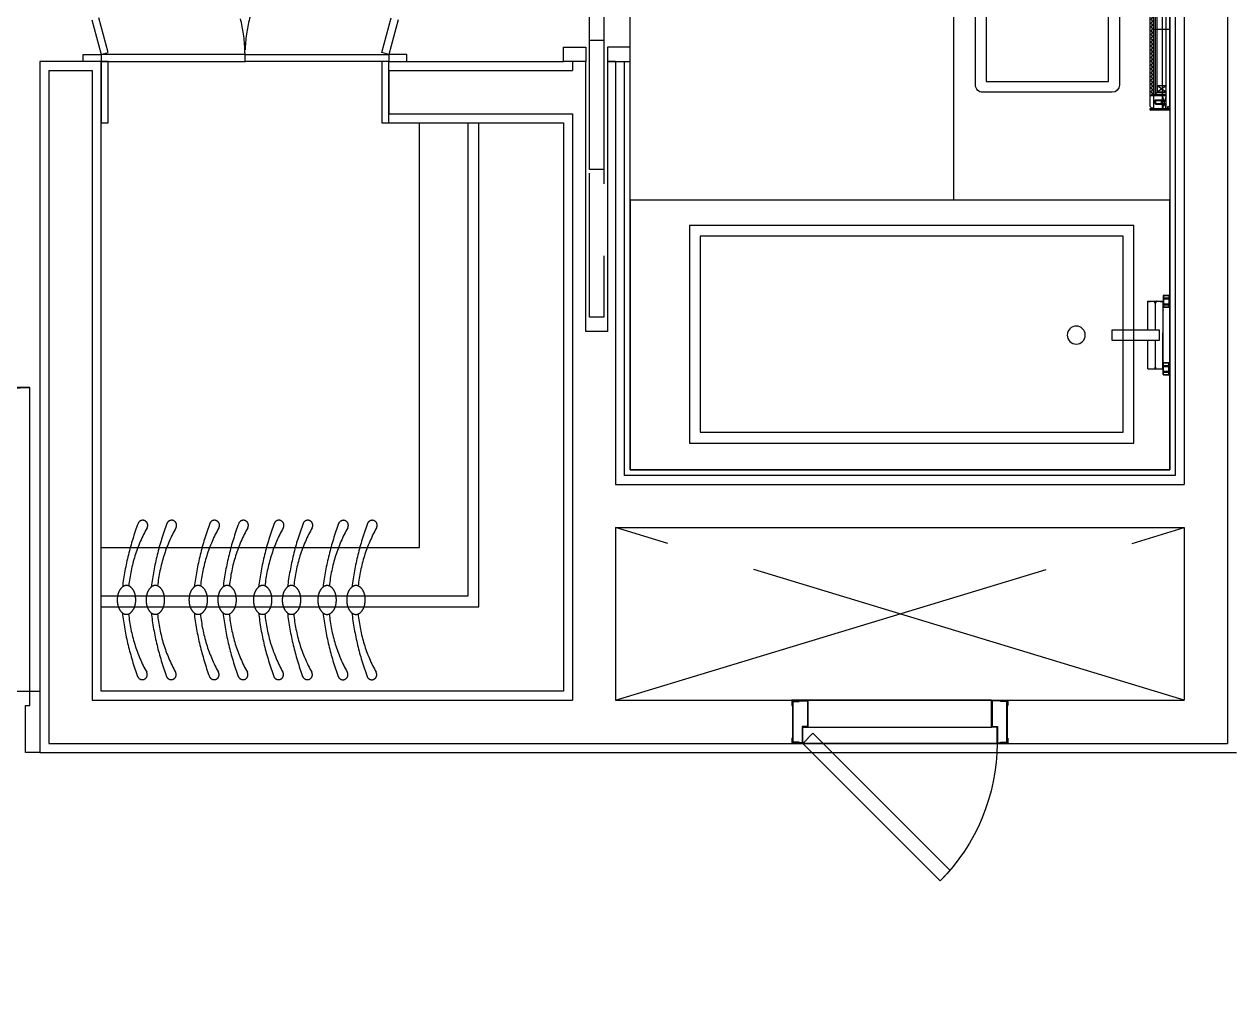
# Model space of a CAD drawing. Header units: millimetres. Extents: x 10000 to 302800, y 6800 to 229018.
# Drawn here: x 182684 to 186041, y 147910 to 150616 of the extents above; entities that cross this region are included whole.
import ezdxf

# ---------------------------------------------------------------- set-up
doc = ezdxf.new("R2010")
doc.units = ezdxf.units.MM
doc.header["$LTSCALE"] = 400
doc.header["$MEASUREMENT"] = 0
for name, pattern in [('X-ROOM TYPE-SR-2Bay_2_8F 확장형$0$HID', [1.5, 1, -0.5]), ('X-ROOM TYPE-SR-2Bay_2_8F 확장형$0$HIDDEN', [0.375, 0.25, -0.125]), ('X-ROOM TYPE-SR-2Bay_2_8F 확장형$0$PHANTOM2', [1.25, 0.625, -0.125, 0.125, -0.125, 0.125, -0.125]), ('X-ROOM TYPE-SR-2Bay_2_8F 확장형$0$X-ROOM TYPE-HOTEL-DS-1$0$DASHED', [3, 2, -1]), ('X-ROOM TYPE-SR-2Bay_2_8F 확장형$0$X-ROOM TYPE-SR-2bay_1$0$PHANTOM2', [1.25, 0.625, -0.125, 0.125, -0.125, 0.125, -0.125])]:
    doc.linetypes.add(name, pattern=pattern)
doc.layers.get('0').update_dxf_attribs({"linetype": 'CONTINUOUS'})
for name, color, linetype in [('A-DIM1', 7, 'CONTINUOUS'), ('X-EXT_8F$0$A-254', 254, 'CONTINUOUS'), ('X-INT-HOTEL-8F$0$A-DOOR', 4, 'CONTINUOUS'), ('X-ROOM TYPE-SR-2Bay_2_8F 확장형$0$.WA_Built-in', 252, 'CONTINUOUS'), ('X-ROOM TYPE-SR-2Bay_2_8F 확장형$0$.WA_BUILT-IN LOW', 252, 'CONTINUOUS'), ('X-ROOM TYPE-SR-2Bay_2_8F 확장형$0$.WA_Built-in_Lower', 252, 'CONTINUOUS'), ('X-ROOM TYPE-SR-2Bay_2_8F 확장형$0$.WA_Door Swing', 252, 'CONTINUOUS'), ('X-ROOM TYPE-SR-2Bay_2_8F 확장형$0$.WA_Floor-Fin', 252, 'CONTINUOUS'), ('X-ROOM TYPE-SR-2Bay_2_8F 확장형$0$.WA_Framing', 252, 'CONTINUOUS'), ('X-ROOM TYPE-SR-2Bay_2_8F 확장형$0$.WA_Light', 252, 'CONTINUOUS'), ('X-ROOM TYPE-SR-2Bay_2_8F 확장형$0$.WA_M ETAL', 252, 'CONTINUOUS'), ('X-ROOM TYPE-SR-2Bay_2_8F 확장형$0$.WA_Sani', 252, 'CONTINUOUS'), ('X-ROOM TYPE-SR-2Bay_2_8F 확장형$0$.WA_Sani-Fix', 252, 'CONTINUOUS'), ('X-ROOM TYPE-SR-2Bay_2_8F 확장형$0$.WA_Wall-Finish', 252, 'CONTINUOUS'), ('X-ROOM TYPE-SR-2Bay_2_8F 확장형$0$A-OPEN2', 252, 'X-ROOM TYPE-SR-2Bay_2_8F 확장형$0$X-ROOM TYPE-HOTEL-DS-1$0$DASHED'), ('X-ROOM TYPE-SR-2Bay_2_8F 확장형$0$A-WALD', 7, 'CONTINUOUS'), ('X-ROOM TYPE-SR-2Bay_2_8F 확장형$0$X-ROOM TYPE-SR-2bay_1$0$.WA_Sani-Fix', 252, 'CONTINUOUS'), ('X-ROOM TYPE-SR-2Bay_2_8F 확장형$0$X-ROOM TYPE-SR-2bay_1$0$__Door-bomba', 252, 'CONTINUOUS'), ('X-ROOM TYPE-SR-2Bay_2_8F 확장형$0$X-ROOM TYPE-SR-2bay_1$0$X-ROOM TYPE-SR-1.3+1.7Bay$0$__Door-bomba', 252, 'CONTINUOUS')]:
    doc.layers.add(name, color=color, linetype=linetype)

# ---------------------------------------------------------------- blocks, each defined once
blk = doc.blocks.new('X-EXT_8F')
at = {"layer": 'X-EXT_8F$0$A-254'}
h = blk.add_hatch(dxfattribs=at)
h.set_pattern_fill('LINE', color=252, scale=100, angle=90)
h.set_pattern_definition([(90, (0, 0), (-317.5, 2e-14), [])])
edge = h.paths.add_edge_path()
edge.add_line((214444.8, 68021.2), (188877.6, 70521.2))
edge.add_line((188877.6, 70521.2), (174255.5, 70521.2))
edge.add_arc((174255.5, 68371.2), 2150, 90, 167)
edge.add_line((172160.6, 68854.9), (172053.9, 68392.8))
edge.add_arc((174148.8, 67909.2), 2150, 167, 180)
edge.add_line((171998.8, 67909.2), (171998.8, 38021.2))
edge.add_arc((174148.8, 38021.2), 2150, 180, 270)
edge.add_line((174148.8, 35871.2), (195098.8, 35871.2))
edge.add_line((195098.8, 35871.2), (195098.8, 36521.2))
edge.add_line((195098.8, 36521.2), (174648.8, 36521.2))
edge.add_arc((174648.8, 38021.2), 1500, 180, 270, ccw=False)
edge.add_line((173148.8, 38021.2), (173148.8, 67371.2))
edge.add_arc((174648.8, 67371.2), 1500, 90, 180, ccw=False)
edge.add_line((174648.8, 68871.2), (187974.8, 68871.2))
edge.add_line((187974.8, 68871.2), (202089.9, 68021.2))
edge.add_line((202089.9, 68021.2), (214444.8, 68021.2))
blk = doc.blocks.new('X-ROOM TYPE-SR-2Bay_2_8F 확장형$0$DOOR-900')
at = {"linetype": 'X-ROOM TYPE-SR-2Bay_2_8F 확장형$0$X-ROOM TYPE-SR-2bay_1$0$PHANTOM2', "ltscale": 200}
blk.add_arc((-28, -85), 844, 180, 270, dxfattribs=at)
at = {"layer": 'X-ROOM TYPE-SR-2Bay_2_8F 확장형$0$X-ROOM TYPE-SR-2bay_1$0$__Door-bomba'}
for points in [[(-900, 85), (-860, 85), (-860, -45), (-872, -45), (-872, -85), (-900, -85)], [(0, 85), (-40, 85), (-40, -45), (-28, -45), (-28, -85), (0, -85)], [(-28, -85), (-28, -929), (-68, -929), (-68, -85)]]:
    blk.add_lwpolyline(points, close=True, dxfattribs=at)
blk = doc.blocks.new('X-ROOM TYPE-SR-2Bay_2_8F 확장형$0$A$C1701355A')
at = {"layer": 'X-ROOM TYPE-SR-2Bay_2_8F 확장형$0$.WA_Light', "linetype": 'X-ROOM TYPE-SR-2Bay_2_8F 확장형$0$HIDDEN', "ltscale": 10}
for points in [[(-29.5, -5.6), (-12.1, 11.7), (-2.9, 2.5), (-20.4, -14.9), (-22.4, -14.3), (-28.5, -8.3), (-29.5, -5.6)], [(-18.1, -14.2), (-1, 2.9), (-11.8, 13.8), (-28.8, -3.2)], [(-27.3, -6.2), (-12, 9.1), (-5.8, 2.9), (-21.2, -12.3)], [(-29.5, -5.6), (-27.3, -6.2), (-21.2, -12.3), (-20.3, -14.8)], [(-16, -7.2), (-14.3, -8.9)], [(-8.7, 0), (-7.1, -1.7)]]:
    blk.add_lwpolyline(points, dxfattribs=at)
blk.add_lwpolyline([(-22.3, -11.2), (-26, -7.5), (-24.6, -6.1), (-20.9, -9.8)], close=True, dxfattribs=at)
blk = doc.blocks.new('X-ROOM TYPE-SR-2Bay_2_8F 확장형$0$A$C61A5519C')
at = {"layer": 'X-ROOM TYPE-SR-2Bay_2_8F 확장형$0$.WA_Light', "linetype": 'X-ROOM TYPE-SR-2Bay_2_8F 확장형$0$HIDDEN', "ltscale": 10, "rotation": 44.99999999999411}
blk.add_blockref('X-ROOM TYPE-SR-2Bay_2_8F 확장형$0$A$C1701355A', (6.3, 9.1), dxfattribs=at)
blk = doc.blocks.new('X-ROOM TYPE-SR-2Bay_2_8F 확장형$0$mr')
at = {"layer": 'X-ROOM TYPE-SR-2Bay_2_8F 확장형$0$.WA_M ETAL'}
h = blk.add_hatch(dxfattribs=at)
h.set_pattern_fill('ANSI32', color=256, scale=15, angle=-90)
h.set_pattern_definition([(315, (-23359.6275, 437694.648), (3.977475644, 3.977475644), []), (315, (-23359.6275, 437691.996), (3.977475644, 3.977475644), [])])
h.paths.add_polyline_path([(-55, 350), (-55, 345), (0, 345), (0, 350)])
h = blk.add_hatch(dxfattribs=at)
h.set_pattern_fill('NET', color=256, scale=60, angle=-45)
h.set_pattern_definition([(315, (2329112.2085, 3855536.917), (5.303300859, 5.303300859), []), (45, (2329112.2085, 3855536.917), (-5.303300859, 5.303300859), [])])
h.paths.add_polyline_path([(-45, 310), (-55, 310), (-55, -310), (-45, -310)])
h = blk.add_hatch(dxfattribs=at)
h.set_pattern_fill('ANSI32', color=256, scale=15, angle=-90)
h.set_pattern_definition([(315, (-23359.6275, 437574.648), (3.977475644, 3.977475644), []), (315, (-23359.6275, 437571.996), (3.977475644, 3.977475644), [])])
h.paths.add_polyline_path([(-55, -350), (-55, -345), (0, -345), (0, -350)])
at = {"layer": 'X-ROOM TYPE-SR-2Bay_2_8F 확장형$0$.WA_Framing', "linetype": 'X-ROOM TYPE-SR-2Bay_2_8F 확장형$0$HIDDEN', "ltscale": 20}
for p, q in [((-10, 345), (-20, 310)), ((-10, 310), (-20, 345)), ((-35, 300), (-35, 282.5)), ((-10, 300), (-35, 282.5)), ((-10, 282.5), (-35, 300)), ((-35, -300), (-35, -282.5)), ((-10, -300), (-35, -282.5)), ((-10, -282.5), (-35, -300)), ((-20, -345), (-20, -310)), ((-10, -345), (-20, -310)), ((-10, -310), (-20, -345))]:
    blk.add_line(p, q, dxfattribs=at)
at = {"layer": 'X-ROOM TYPE-SR-2Bay_2_8F 확장형$0$.WA_Framing', "ltscale": 20}
for p, q in [((-35, 300), (-45, 310)), ((-40, 305), (-40, -305)), ((-40, 305), (-10, 305)), ((-35, -300), (-45, -310)), ((-10, -305), (-40, -305))]:
    blk.add_line(p, q, dxfattribs=at)
at = {"layer": 'X-ROOM TYPE-SR-2Bay_2_8F 확장형$0$.WA_Framing', "linetype": 'X-ROOM TYPE-SR-2Bay_2_8F 확장형$0$HIDDEN', "ltscale": 20}
for points in [[(-10, 345), (-10, 310), (-20, 310), (-20, 345)], [(-10, 300), (-10, 282.5), (-35, 282.5), (-35, 300)], [(-10, -300), (-10, -282.5), (-35, -282.5), (-35, -300)], [(-10, -345), (-10, -310), (-20, -310), (-20, -345)]]:
    blk.add_lwpolyline(points, close=True, dxfattribs=at)
at = {"layer": 'X-ROOM TYPE-SR-2Bay_2_8F 확장형$0$.WA_M ETAL'}
for p, q in [((-45, 310), (-55, 310)), ((-45, -310), (-55, -310))]:
    blk.add_line(p, q, dxfattribs=at)
for points in [[(-55, 350), (-55, 345), (0, 345), (0, 350)], [(-50, 344), (-55, 340), (-55, -340), (-50, -344), (-45, -344), (-45, 344)], [(-55, -350), (-55, -345), (0, -345), (0, -350)]]:
    blk.add_lwpolyline(points, close=True, dxfattribs=at)
at = {"layer": 'X-ROOM TYPE-SR-2Bay_2_8F 확장형$0$.WA_M ETAL', "linetype": 'X-ROOM TYPE-SR-2Bay_2_8F 확장형$0$HIDDEN', "ltscale": 50}
for points in [[(-45, 125), (0, 125)], [(0, -125), (-45, -125)]]:
    blk.add_lwpolyline(points, dxfattribs=at)
at = {"layer": 'X-ROOM TYPE-SR-2Bay_2_8F 확장형$0$.WA_Wall-Finish'}
for p, q in [((-20, 345), (-20, 310)), ((-20, 345), (-20, 310)), ((-10, 345), (-10, -325)), ((0, 340), (0, -340)), ((-10, 310), (-45, 310)), ((-45, 310), (-45, -344)), ((-10, 300), (-35, 300)), ((-35, 300), (-35, -300)), ((-10, -300), (-35, -300)), ((-10, -310), (-45, -310)), ((-20, -310), (-20, -345))]:
    blk.add_line(p, q, dxfattribs=at)
for points in [[(0, 345), (-5, 345), (-5, 340), (0, 340)], [(0, -340), (-5, -340), (-5, -345), (0, -345)]]:
    blk.add_lwpolyline(points, dxfattribs=at)
at = {"layer": 'X-ROOM TYPE-SR-2Bay_2_8F 확장형$0$.WA_Built-in', "yscale": 0.7999999999999988, "rotation": 270}
for p, xscale, zscale in [((-28.4, 324.2), 0.7999999999999988, 0.7999999999999988), ((-28.4, -324.2), -0.7999999999999988, 0.7999999999999989)]:
    blk.add_blockref('X-ROOM TYPE-SR-2Bay_2_8F 확장형$0$A$C61A5519C', p, dxfattribs=dict(at, xscale=xscale, zscale=zscale))
blk = doc.blocks.new('X-ROOM TYPE-SR-2Bay_2_8F 확장형$0$A$C1CB516A0')
at = {"layer": 'X-ROOM TYPE-SR-2Bay_2_8F 확장형$0$.WA_Built-in', "linetype": 'X-ROOM TYPE-SR-2Bay_2_8F 확장형$0$HIDDEN', "ltscale": 50}
blk.add_lwpolyline([(13.5, 35, -0.000893), (14.5, 35), (695, 35)], format="xyb", dxfattribs=at)
at = {"layer": 'X-ROOM TYPE-SR-2Bay_2_8F 확장형$0$.WA_M ETAL', "linetype": 'X-ROOM TYPE-SR-2Bay_2_8F 확장형$0$HIDDEN', "ltscale": 25}
for radius in [15, 10]:
    blk.add_circle((350, 30), radius, dxfattribs=at)
at = {"layer": 'X-ROOM TYPE-SR-2Bay_2_8F 확장형$0$.WA_Sani', "rotation": 90}
blk.add_blockref('X-ROOM TYPE-SR-2Bay_2_8F 확장형$0$mr', (350, 55), dxfattribs=at)
blk = doc.blocks.new('X-ROOM TYPE-SR-2Bay_2_8F 확장형$0$wash basin')
at = {"layer": 'X-ROOM TYPE-SR-2Bay_2_8F 확장형$0$.WA_Sani-Fix', "ltscale": 250}
blk.add_lwpolyline([(-15, 332.9), (-15, 520), (15, 520), (15, 332.9)], close=True, dxfattribs=at)
blk.add_lwpolyline([(-15, 460), (-280, 460, 0.414213), (-300, 440), (-300, 80, 0.414214), (-280, 60), (280, 60, 0.414213), (300, 80), (300, 440, 0.414214), (280, 460), (15, 460)], format="xyb", dxfattribs=at)
blk.add_lwpolyline([(15, 430), (270, 430), (270, 90), (-270, 90), (-270, 430), (-15, 430)], dxfattribs=at)
for radius in [30, 25]:
    blk.add_circle((0, 260), radius, dxfattribs=at)
at = {"layer": 'X-ROOM TYPE-SR-2Bay_2_8F 확장형$0$X-ROOM TYPE-SR-2bay_1$0$.WA_Sani-Fix', "ltscale": 250}
blk.add_line((0, 600), (0, 0), dxfattribs=at)
blk = doc.blocks.new('X-ROOM TYPE-SR-2Bay_2_8F 확장형$0$X-ROOM TYPE-SR-2bay_1$0$A$Cb303d7f0')
at = {"layer": 'X-ROOM TYPE-SR-2Bay_2_8F 확장형$0$.WA_Sani-Fix', "ltscale": 250}
for p, q in [((0.1, 482.1), (0, 482.1)), ((0, 482.1), (2.4, 482.1)), ((0, 482.1), (0, 482.1)), ((0.1, 455.8), (0.1, 482.1)), ((2.4, 484.9), (2.9, 485.4)), ((2.9, 485.3), (2.4, 484.8)), ((2.4, 484.9), (2.4, 453)), ((2.4, 478.1), (2.9, 478.5)), ((2.4, 475.6), (2.9, 475.7)), ((2.9, 485.4), (2.9, 452.5)), ((2.9, 485.4), (17.9, 485.4)), ((17.9, 485.3), (2.9, 485.3)), ((17.9, 478.5), (2.9, 478.5)), ((17.9, 475.7), (2.9, 475.7)), ((17.9, 485.4), (18.4, 484.9)), ((17.9, 485.4), (17.9, 452.5)), ((18.4, 484.8), (17.9, 485.3)), ((18.4, 478.1), (17.9, 478.5)), ((18.4, 475.6), (17.9, 475.7)), ((18.4, 484.9), (18.4, 453)), ((0.1, 455.8), (0, 455.7)), ((0, 455.7), (2.4, 455.7)), ((0, 455.7), (0, 455.7)), ((2.4, 462.3), (2.9, 462.2)), ((2.4, 459.7), (2.9, 459.3)), ((2.4, 453), (2.9, 452.5)), ((2.4, 453), (2.9, 452.5)), ((17.9, 462.2), (2.9, 462.2)), ((17.9, 459.3), (2.9, 459.3)), ((17.9, 452.5), (2.9, 452.5)), ((2.9, 452.5), (17.9, 452.5)), ((18.4, 462.3), (17.9, 462.2)), ((18.4, 459.7), (17.9, 459.3)), ((17.9, 452.5), (18.4, 453)), ((17.9, 452.5), (18.4, 453)), ((19.1, 445.6), (17.9, 444.4)), ((17.9, 444.4), (19.1, 443.2)), ((19.1, 458.5), (18.4, 458.5)), ((61.3, 469), (19.1, 469)), ((19.1, 469), (19.1, 468.5)), ((19.1, 469), (19.1, 468.5)), ((19.1, 468.6), (19.1, 468.6)), ((19.1, 468.5), (19.1, 281.5)), ((37.4, 469), (37.4, 469)), ((37.4, 469), (37.5, 468.9)), ((37.5, 468.9), (37.5, 469)), ((37.5, 468.9), (37.8, 468.9)), ((37.5, 468.9), (37.5, 468.9)), ((37.8, 468.9), (37.8, 468)), ((42.6, 468), (37.8, 468)), ((39.4, 469), (39.4, 468)), ((40.2, 467.2), (40.2, 468)), ((40.2, 390), (40.2, 463.8)), ((41, 469), (41, 468)), ((42.6, 468.9), (42.9, 468.9)), ((42.6, 468.9), (42.6, 468)), ((42.9, 469), (42.9, 469)), ((42.9, 469), (42.9, 468.9)), ((42.9, 468.9), (43, 468.9)), ((43, 468.9), (43, 469)), ((43, 469), (43, 469)), ((61.3, 469), (61.3, 468.5)), ((61.3, 469), (61.3, 468.5)), ((61.3, 390), (61.3, 468.5)), ((40.2, 286.2), (40.2, 360)), ((61.3, 281.5), (61.3, 360)), ((19.1, 304.8), (17.9, 303.6)), ((19.1, 302.4), (17.9, 303.6)), ((0.1, 294.2), (0, 294.3)), ((0, 294.3), (2.4, 294.3)), ((0, 294.3), (0, 294.3)), ((0.1, 294.2), (0.1, 267.9)), ((2.4, 297), (2.9, 297.5)), ((2.4, 297), (2.9, 297.5)), ((2.4, 265.1), (2.4, 297)), ((2.4, 290.3), (2.9, 290.7)), ((2.4, 287.7), (2.9, 287.8)), ((2.4, 274.4), (2.9, 274.3)), ((2.4, 271.9), (2.9, 271.5)), ((2.9, 264.6), (2.9, 297.5)), ((17.9, 297.5), (2.9, 297.5)), ((2.9, 297.5), (17.9, 297.5)), ((17.9, 290.7), (2.9, 290.7)), ((17.9, 287.8), (2.9, 287.8)), ((17.9, 274.3), (2.9, 274.3)), ((17.9, 271.5), (2.9, 271.5)), ((17.9, 264.6), (17.9, 297.5)), ((17.9, 297.5), (18.4, 297)), ((17.9, 297.5), (18.4, 297)), ((18.4, 290.3), (17.9, 290.7)), ((18.4, 287.7), (17.9, 287.8)), ((18.4, 274.4), (17.9, 274.3)), ((18.4, 271.9), (17.9, 271.5)), ((18.4, 265.1), (18.4, 297)), ((19.1, 291.5), (18.4, 291.5)), ((61.2, 281), (19.2, 281)), ((27.3, 281.2), (27.2, 281.2)), ((37.4, 281.1), (37.4, 281)), ((37.5, 281.1), (37.4, 281.1)), ((40.2, 281), (37.5, 281.1)), ((37.5, 281), (37.5, 281.1)), ((37.5, 281.1), (37.5, 281.1)), ((37.5, 281), (37.5, 281)), ((40.2, 281), (40.2, 282.7)), ((42.9, 281.1), (40.2, 281)), ((40.2, 281), (40.2, 281)), ((43, 281.1), (42.9, 281.1)), ((42.9, 281.1), (42.9, 281.1)), ((42.9, 281.1), (42.9, 281)), ((43, 281), (43, 281.1)), ((43, 281), (43, 281)), ((53.3, 281.2), (53.1, 281.2)), ((0.1, 267.9), (0, 267.9)), ((0, 267.9), (2.4, 267.9)), ((0, 267.9), (0, 267.9)), ((2.9, 264.7), (2.4, 265.2)), ((2.4, 265.1), (2.9, 264.6)), ((17.9, 264.7), (2.9, 264.7)), ((2.9, 264.6), (17.9, 264.6)), ((18.4, 265.2), (17.9, 264.7)), ((17.9, 264.6), (18.4, 265.1))]:
    blk.add_line(p, q, dxfattribs=at)
blk.add_lwpolyline([(1500.1, 0), (0.1, 0), (0.1, 750), (1500.1, 750), (1500.1, 0)], dxfattribs=at)
for points in [[(1335.1, 680), (1335.1, 75), (100.1, 75), (100.1, 680)], [(1305.1, 650), (1305.1, 105), (130.1, 105), (130.1, 650)], [(30, 360), (160, 360), (160, 390), (30, 390)]]:
    blk.add_lwpolyline(points, close=True, dxfattribs=at)
for centre, radius in [((40.2, 465.5), 1.3), ((260.1, 375), 25), ((40.2, 284.5), 1.3)]:
    blk.add_circle(centre, radius, dxfattribs=at)
for centre, start, end in [((59.3, 468.5), 0, 3.3367), ((21.1, 281.5), 180, 195.3918)]:
    blk.add_arc(centre, 2, start, end, dxfattribs=at)
for points, knots in [([(19.8, 469), (19.7, 469), (19.7, 469), (19.6, 469), (19.5, 469), (19.5, 468.9), (19.4, 468.9), (19.4, 468.9), (19.3, 468.9), (19.3, 468.9), (19.3, 468.9), (19.3, 468.8), (19.2, 468.8), (19.2, 468.8), (19.2, 468.8), (19.2, 468.8), (19.2, 468.8), (19.2, 468.8), (19.2, 468.8), (19.2, 468.7), (19.1, 468.7), (19.1, 468.7), (19.1, 468.7), (19.1, 468.7), (19.1, 468.7), (19.1, 468.6), (19.1, 468.6), (19.1, 468.6)], [0, 0, 0, 0, 0.0866325, 0.1633608, 0.2311611, 0.2909686, 0.3436484, 0.3899998, 0.4307608, 0.4666085, 0.4981597, 0.5259888, 0.5506554, 0.5726583, 0.5924328, 0.6103575, 0.6267612, 0.6419303, 0.6561173, 0.6695449, 0.6823696, 0.6946929, 0.7065976, 0.7294207, 0.7513152, 0.7726837, 0.793902, 0.793902, 0.793902, 0.793902]), ([(19.1, 468.6), (19.1, 468.6), (19.1, 468.6), (19.1, 468.5), (19.1, 468.5)], [0, 0, 0, 0, 0.0584614, 0.1164704, 0.1164704, 0.1164704, 0.1164704]), ([(19.1, 468.5), (19.1, 457.9), (19.1, 437.6), (19.1, 408.6), (19.2, 390.2), (19.4, 381.5)], [0, 0, 0, 0, 31.864203, 60.930077, 87.033705, 87.033705, 87.033705, 87.033705]), ([(37.4, 469), (36.2, 468.9), (33.8, 468.9), (30.4, 468.8), (27.3, 468.8), (24.6, 468.7), (22.4, 468.6), (20.7, 468.7), (19.7, 468.5), (19.3, 468.6), (19.2, 468.6)], [0, 0, 0, 0, 3.647384, 7.111085, 10.272064, 13.020797, 15.264549, 16.92805, 17.955406, 18.189779, 18.189779, 18.189779, 18.189779]), ([(37.8, 468.9), (37.8, 468.9), (37.8, 469), (37.8, 469), (37.8, 469)], [0, 0, 0, 0, 0.03296022, 0.06527932, 0.06527932, 0.06527932, 0.06527932]), ([(40.2, 467.2), (40, 467.2), (39.6, 467.2), (39.1, 466.8), (38.7, 466.4), (38.5, 465.8), (38.5, 465.2), (38.7, 464.6), (39.1, 464.2), (39.6, 463.8), (40, 463.8), (40.2, 463.8)], [0, 0, 0, 0, 0.596081, 1.192099, 1.787989, 2.383764, 2.979488, 3.575246, 4.171106, 4.767086, 5.363145, 5.363145, 5.363145, 5.363145]), ([(40.2, 463.8), (40.4, 463.8), (40.8, 463.8), (41.3, 464.2), (41.7, 464.6), (41.9, 465.2), (41.9, 465.8), (41.7, 466.4), (41.3, 466.8), (40.8, 467.2), (40.4, 467.2), (40.2, 467.2)], [0, 0, 0, 0, 0.596081, 1.192099, 1.787989, 2.383764, 2.979488, 3.575246, 4.171106, 4.767086, 5.363145, 5.363145, 5.363145, 5.363145]), ([(61.2, 468.6), (61.1, 468.6), (60.7, 468.5), (59.7, 468.7), (58.1, 468.6), (55.9, 468.7), (53.1, 468.8), (50, 468.8), (46.6, 468.9), (44.2, 468.9), (43, 469)], [0, 0, 0, 0, 0.234373, 1.261729, 2.92523, 5.168982, 7.917714, 11.078693, 14.542395, 18.189779, 18.189779, 18.189779, 18.189779]), ([(61, 468.9), (61, 468.9), (61, 468.9), (60.9, 469), (60.8, 469), (60.8, 469), (60.7, 469), (60.7, 469)], [0, 0, 0, 0, 0.0535902, 0.1145196, 0.1836841, 0.26205, 0.3506713, 0.3506713, 0.3506713, 0.3506713]), ([(61.3, 468.8), (61.3, 468.8), (61.3, 468.8), (61.2, 468.8), (61.2, 468.8), (61.2, 468.8), (61.2, 468.8), (61.2, 468.9), (61.1, 468.9), (61.1, 468.9), (61.1, 468.9), (61.1, 468.9)], [0, 0, 0, 0, 0.0170271, 0.0354713, 0.0556848, 0.0780702, 0.1030885, 0.1312662, 0.1631967, 0.1995095, 0.2408535, 0.2408535, 0.2408535, 0.2408535]), ([(61.2, 390), (61.2, 395.9), (61.3, 411.4), (61.3, 437.6), (61.3, 457.9), (61.3, 468.5)], [8.533766, 8.533766, 8.533766, 8.533766, 26.103627, 55.169502, 87.033706, 87.033706, 87.033706, 87.033706]), ([(61.3, 468.6), (61.3, 468.6), (61.3, 468.6), (61.3, 468.6), (61.3, 468.7), (61.3, 468.7), (61.3, 468.7), (61.3, 468.7), (61.3, 468.7), (61.3, 468.7), (61.3, 468.7), (61.3, 468.7), (61.3, 468.8), (61.3, 468.8), (61.3, 468.8)], [0, 0, 0, 0, 0.0138195, 0.0272366, 0.0404187, 0.0534882, 0.0665439, 0.079683, 0.0929976, 0.1065828, 0.1205432, 0.1349973, 0.150084, 0.166006, 0.166006, 0.166006, 0.166006]), ([(19.1, 381.3), (19.1, 381.4), (19.2, 381.4), (19.3, 381.4), (19.3, 381.5), (19.4, 381.5)], [0, 0, 0, 0, 0.0540681, 0.1539822, 0.3064699, 0.3064699, 0.3064699, 0.3064699]), ([(19.4, 368.5), (19.4, 369.9), (19.4, 372.6), (19.4, 377), (19.4, 379.9), (19.4, 381.5)], [0, 0, 0, 0, 3.972468, 8.356626, 12.934128, 12.934128, 12.934128, 12.934128]), ([(19.4, 368.5), (19.3, 368.5), (19.3, 368.6), (19.2, 368.6), (19.1, 368.6), (19.1, 368.7)], [0, 0, 0, 0, 0.1524879, 0.2524019, 0.30647, 0.30647, 0.30647, 0.30647]), ([(19.1, 281.5), (19.1, 292.1), (19.1, 312.4), (19.1, 341.4), (19.2, 359.8), (19.4, 368.5)], [0, 0, 0, 0, 31.839941, 60.917528, 87.033707, 87.033707, 87.033707, 87.033707]), ([(61.3, 281.5), (61.3, 292.1), (61.3, 312.4), (61.3, 338.6), (61.2, 354.1), (61.2, 360)], [0, 0, 0, 0, 31.864206, 60.930082, 78.499943, 78.499943, 78.499943, 78.499943]), ([(27.2, 281.2), (26.2, 281.2), (24.6, 281.3), (22.4, 281.4), (20.6, 281.3), (19.8, 281.5), (19.2, 281.4), (19.1, 281.5)], [0, 0, 0, 0, 2.748761, 4.992542, 6.65606, 7.683409, 8.042773, 8.042773, 8.042773, 8.042773]), ([(37.4, 281.1), (36.2, 281.1), (33.8, 281.1), (31.3, 281.1), (29.9, 281.2), (29.7, 281.2)], [0, 0, 0, 0, 3.647378, 7.111, 7.700546, 7.700546, 7.700546, 7.700546]), ([(40.2, 282.7), (40, 282.7), (39.6, 282.8), (39.1, 283.1), (38.7, 283.6), (38.5, 284.2), (38.5, 284.8), (38.7, 285.3), (39.1, 285.8), (39.6, 286.1), (40, 286.2), (40.2, 286.2)], [0, 0, 0, 0, 0.596081, 1.192099, 1.787989, 2.383764, 2.979488, 3.575246, 4.171106, 4.767086, 5.363145, 5.363145, 5.363145, 5.363145]), ([(40.2, 286.2), (40.4, 286.2), (40.8, 286.1), (41.3, 285.8), (41.7, 285.3), (41.9, 284.8), (41.9, 284.2), (41.7, 283.6), (41.3, 283.1), (40.8, 282.8), (40.4, 282.7), (40.2, 282.7)], [0, 0, 0, 0, 0.596081, 1.192099, 1.787989, 2.383764, 2.979488, 3.575246, 4.171106, 4.767086, 5.363145, 5.363145, 5.363145, 5.363145]), ([(50.7, 281.2), (50.5, 281.2), (49.2, 281.1), (46.6, 281.1), (44.2, 281.1), (43, 281.1)], [0, 0, 0, 0, 0.589545, 4.053167, 7.700546, 7.700546, 7.700546, 7.700546]), ([(61.3, 281.5), (61.3, 281.4), (60.6, 281.5), (59.8, 281.3), (58.1, 281.4), (55.9, 281.3), (54.2, 281.2), (53.3, 281.2)], [0, 0, 0, 0, 0.359364, 1.386712, 3.05023, 5.294011, 8.042772, 8.042772, 8.042772, 8.042772]), ([(61.2, 281), (61.3, 281.1), (61.3, 281.2), (61.3, 281.4), (61.3, 281.5)], [0, 0, 0, 0, 0.2684687, 0.5368718, 0.5368718, 0.5368718, 0.5368718])]:
    blk.add_open_spline(points, degree=3, knots=knots, dxfattribs=at)
for points in [[(19.2, 468.5), (19.1, 468.5), (19.1, 468.5), (19.1, 468.5)], [(19.2, 468.6), (19.2, 468.6), (19.2, 468.6), (19.2, 468.5)], [(42.6, 469), (42.6, 469), (42.6, 469), (42.6, 469)], [(42.6, 469), (42.6, 469), (42.6, 468.9), (42.6, 468.9)], [(61.1, 468.9), (61.1, 468.9), (61, 468.9), (61, 468.9)], [(61.3, 468.5), (61.3, 468.6), (61.2, 468.6), (61.2, 468.6)], [(61.3, 468.5), (61.3, 468.5), (61.3, 468.5), (61.3, 468.5)], [(29.7, 281.2), (28.9, 281.2), (28.1, 281.2), (27.3, 281.2)], [(53.1, 281.2), (52.3, 281.2), (51.5, 281.2), (50.7, 281.2)]]:
    blk.add_open_spline(points, degree=3, dxfattribs=at)
blk = doc.blocks.new('X-ROOM TYPE-SR-2Bay_2_8F 확장형')
at = {"color": 8, "linetype": 'X-ROOM TYPE-SR-2Bay_2_8F 확장형$0$HID'}
blk.add_lwpolyline([(179476.4, 54336.2), (179476.4, 55106.2), (179516.4, 55106.2), (179516.4, 54336.2)], close=True, dxfattribs=at)
at = {"layer": 'X-ROOM TYPE-SR-2Bay_2_8F 확장형$0$.WA_BUILT-IN LOW', "linetype": 'X-ROOM TYPE-SR-2Bay_2_8F 확장형$0$HIDDEN', "ltscale": 100}
for points in [[(178118.9, 53561.2), (179138.9, 53561.2), (179138.9, 54876.2)], [(178118.9, 53531.2), (179168.9, 53531.2), (179168.9, 54876.2)]]:
    blk.add_lwpolyline(points, dxfattribs=at)
for centre, radius, start, end in [((178234.7, 53757.6), 13.9, 330.7368, 159.5651), ((178314.9, 53757.6), 13.9, 330.7368, 159.5651), ((178434.1, 53757.6), 13.9, 330.7368, 159.5651), ((178514.4, 53757.6), 13.9, 330.7368, 159.5651), ((178613.1, 53757.6), 13.9, 330.7368, 159.5651), ((178693.4, 53757.6), 13.9, 330.7368, 159.5651), ((178792.2, 53757.4), 13.9, 330.7368, 159.5651), ((178872.4, 53757.4), 13.9, 330.7368, 159.5651), ((178958.8, 53487.8), 786.7, 159.5651, 172.832), ((178610.2, 53547.2), 416.5, 150.7368, 174.2338), ((179039, 53487.8), 786.7, 159.5651, 172.832), ((178690.4, 53547.2), 416.5, 150.7368, 174.2338), ((179158.3, 53487.8), 786.7, 159.5651, 172.832), ((178809.7, 53547.2), 416.5, 150.7368, 174.2338), ((179238.5, 53487.8), 786.7, 159.5651, 172.832), ((178889.9, 53547.2), 416.5, 150.7368, 174.2338), ((179337.3, 53487.8), 786.7, 159.5651, 172.832), ((178988.7, 53547.2), 416.5, 150.7368, 174.2338), ((179417.5, 53487.8), 786.7, 159.5651, 172.832), ((179068.9, 53547.2), 416.5, 150.7368, 174.2338), ((179516.3, 53487.6), 786.7, 159.5651, 172.832), ((179167.7, 53547), 416.5, 150.7368, 174.2338), ((179596.5, 53487.6), 786.7, 159.5651, 172.832), ((179247.9, 53547), 416.5, 150.7368, 174.2338), ((178959.1, 53607.8), 786.7, 186.8344, 200.1013), ((178610.2, 53550.5), 416.5, 185.4326, 208.9296), ((179039.4, 53607.8), 786.7, 186.8344, 200.1013), ((178690.4, 53550.5), 416.5, 185.4326, 208.9296), ((179158.6, 53607.8), 786.7, 186.8344, 200.1013), ((178809.7, 53550.5), 416.5, 185.4326, 208.9296), ((179238.8, 53607.8), 786.7, 186.8344, 200.1013), ((178889.9, 53550.5), 416.5, 185.4326, 208.9296), ((179337.6, 53607.8), 786.7, 186.8344, 200.1013), ((178988.7, 53550.5), 416.5, 185.4326, 208.9296), ((179417.9, 53607.8), 786.7, 186.8344, 200.1013), ((179068.9, 53550.5), 416.5, 185.4326, 208.9296), ((179516.6, 53607.7), 786.7, 186.8344, 200.1013), ((179167.7, 53550.3), 416.5, 185.4326, 208.9296), ((179596.9, 53607.7), 786.7, 186.8344, 200.1013), ((179247.9, 53550.3), 416.5, 185.4326, 208.9296), ((178233.4, 53342.3), 13.9, 200.1013, 28.9296), ((178313.7, 53342.3), 13.9, 200.1013, 28.9296), ((178432.9, 53342.3), 13.9, 200.1013, 28.9296), ((178513.2, 53342.3), 13.9, 200.1013, 28.9296), ((178611.9, 53342.3), 13.9, 200.1013, 28.9296), ((178692.2, 53342.3), 13.9, 200.1013, 28.9296), ((178791, 53342.1), 13.9, 200.1013, 28.9296), ((178871.2, 53342.1), 13.9, 200.1013, 28.9296)]:
    blk.add_arc(centre, radius, start, end, dxfattribs=at)
at = {"layer": 'X-ROOM TYPE-SR-2Bay_2_8F 확장형$0$.WA_BUILT-IN LOW', "linetype": 'X-ROOM TYPE-SR-2Bay_2_8F 확장형$0$HIDDEN', "ltscale": 50}
for centre, radius, start, end in [((178226.1, 53550), 62.4, 164.9535, 179.8332), ((178208.1, 53554.8), 43.7, 147.1547, 164.9535), ((178196.7, 53562.1), 30.1, 122.685, 147.1547), ((178189.6, 53573.3), 16.9, 89.8332, 122.685), ((178189.6, 53573.3), 16.9, 56.9814, 89.8332), ((178182.4, 53562.2), 30.1, 32.5117, 56.9814), ((178171, 53554.9), 43.7, 14.7129, 32.5117), ((178152.9, 53550.2), 62.4, 359.8332, 14.7129), ((178306.4, 53550), 62.4, 164.9535, 179.8332), ((178288.3, 53554.8), 43.7, 147.1547, 164.9535), ((178276.9, 53562.1), 30.1, 122.685, 147.1547), ((178269.8, 53573.3), 16.9, 89.8332, 122.685), ((178269.8, 53573.3), 16.9, 56.9814, 89.8332), ((178262.6, 53562.2), 30.1, 32.5117, 56.9814), ((178251.2, 53554.9), 43.7, 14.7129, 32.5117), ((178233.1, 53550.2), 62.4, 359.8332, 14.7129), ((178425.6, 53550), 62.4, 164.9535, 179.8332), ((178407.6, 53554.8), 43.7, 147.1547, 164.9535), ((178396.2, 53562.1), 30.1, 122.685, 147.1547), ((178389.1, 53573.3), 16.9, 89.8332, 122.685), ((178389.1, 53573.3), 16.9, 56.9814, 89.8332), ((178381.9, 53562.2), 30.1, 32.5117, 56.9814), ((178370.4, 53554.9), 43.7, 14.7129, 32.5117), ((178352.4, 53550.2), 62.4, 359.8332, 14.7129), ((178505.8, 53550), 62.4, 164.9535, 179.8332), ((178487.8, 53554.8), 43.7, 147.1547, 164.9535), ((178476.4, 53562.1), 30.1, 122.685, 147.1547), ((178469.3, 53573.3), 16.9, 89.8332, 122.685), ((178469.3, 53573.3), 16.9, 56.9814, 89.8332), ((178462.1, 53562.2), 30.1, 32.5117, 56.9814), ((178450.7, 53554.9), 43.7, 14.7129, 32.5117), ((178432.6, 53550.2), 62.4, 359.8332, 14.7129), ((178604.6, 53550), 62.4, 164.9535, 179.8332), ((178586.6, 53554.8), 43.7, 147.1547, 164.9535), ((178575.2, 53562.1), 30.1, 122.685, 147.1547), ((178568.1, 53573.3), 16.9, 89.8332, 122.685), ((178568.1, 53573.3), 16.9, 56.9814, 89.8332), ((178560.9, 53562.2), 30.1, 32.5117, 56.9814), ((178549.4, 53554.9), 43.7, 14.7129, 32.5117), ((178531.4, 53550.2), 62.4, 359.8332, 14.7129), ((178684.8, 53550), 62.4, 164.9535, 179.8332), ((178666.8, 53554.8), 43.7, 147.1547, 164.9535), ((178655.4, 53562.1), 30.1, 122.685, 147.1547), ((178648.3, 53573.3), 16.9, 89.8332, 122.685), ((178648.3, 53573.3), 16.9, 56.9814, 89.8332), ((178641.1, 53562.2), 30.1, 32.5117, 56.9814), ((178629.7, 53554.9), 43.7, 14.7129, 32.5117), ((178611.6, 53550.2), 62.4, 359.8332, 14.7129), ((178783.6, 53549.8), 62.4, 164.9535, 179.8332), ((178765.6, 53554.6), 43.7, 147.1547, 164.9535), ((178754.2, 53562), 30.1, 122.685, 147.1547), ((178747.1, 53573.1), 16.9, 89.8332, 122.685), ((178747.1, 53573.1), 16.9, 56.9814, 89.8332), ((178739.9, 53562), 30.1, 32.5117, 56.9814), ((178728.5, 53554.7), 43.7, 14.7129, 32.5117), ((178710.4, 53550), 62.4, 359.8332, 14.7129), ((178863.9, 53549.8), 62.4, 164.9535, 179.8332), ((178845.8, 53554.6), 43.7, 147.1547, 164.9535), ((178834.5, 53562), 30.1, 122.685, 147.1547), ((178827.3, 53573.1), 16.9, 89.8332, 122.685), ((178827.3, 53573.1), 16.9, 56.9814, 89.8332), ((178820.1, 53562), 30.1, 32.5117, 56.9814), ((178808.7, 53554.7), 43.7, 14.7129, 32.5117), ((178790.6, 53550), 62.4, 359.8332, 14.7129), ((178226.1, 53550), 62.4, 179.8332, 194.7129), ((178208.1, 53545.2), 43.7, 194.7129, 212.5117), ((178170.9, 53545.3), 43.7, 327.1547, 344.9535), ((178152.9, 53550.2), 62.4, 344.9535, 359.8332), ((178306.4, 53550), 62.4, 179.8332, 194.7129), ((178288.3, 53545.2), 43.7, 194.7129, 212.5117), ((178251.2, 53545.3), 43.7, 327.1547, 344.9535), ((178233.1, 53550.2), 62.4, 344.9535, 359.8332), ((178425.6, 53550), 62.4, 179.8332, 194.7129), ((178407.5, 53545.2), 43.7, 194.7129, 212.5117), ((178370.4, 53545.3), 43.7, 327.1547, 344.9535), ((178352.4, 53550.2), 62.4, 344.9535, 359.8332), ((178505.8, 53550), 62.4, 179.8332, 194.7129), ((178487.8, 53545.2), 43.7, 194.7129, 212.5117), ((178450.6, 53545.3), 43.7, 327.1547, 344.9535), ((178432.6, 53550.2), 62.4, 344.9535, 359.8332), ((178604.6, 53550), 62.4, 179.8332, 194.7129), ((178586.6, 53545.2), 43.7, 194.7129, 212.5117), ((178549.4, 53545.3), 43.7, 327.1547, 344.9535), ((178531.4, 53550.2), 62.4, 344.9535, 359.8332), ((178684.8, 53550), 62.4, 179.8332, 194.7129), ((178666.8, 53545.2), 43.7, 194.7129, 212.5117), ((178629.7, 53545.3), 43.7, 327.1547, 344.9535), ((178611.6, 53550.2), 62.4, 344.9535, 359.8332), ((178783.6, 53549.8), 62.4, 179.8332, 194.7129), ((178765.6, 53545), 43.7, 194.7129, 212.5117), ((178728.4, 53545.1), 43.7, 327.1547, 344.9535), ((178710.4, 53550), 62.4, 344.9535, 359.8332), ((178863.9, 53549.8), 62.4, 179.8332, 194.7129), ((178845.8, 53545), 43.7, 194.7129, 212.5117), ((178808.7, 53545.1), 43.7, 327.1547, 344.9535), ((178790.6, 53550), 62.4, 344.9535, 359.8332), ((178196.6, 53537.9), 30.1, 212.5117, 236.9814), ((178189.4, 53526.9), 16.9, 236.9814, 269.8332), ((178189.4, 53526.9), 16.9, 269.8332, 302.685), ((178182.3, 53538), 30.1, 302.685, 327.1547), ((178276.9, 53537.9), 30.1, 212.5117, 236.9814), ((178269.7, 53526.9), 16.9, 236.9814, 269.8332), ((178269.7, 53526.9), 16.9, 269.8332, 302.685), ((178262.5, 53538), 30.1, 302.685, 327.1547), ((178396.1, 53537.9), 30.1, 212.5117, 236.9814), ((178388.9, 53526.9), 16.9, 236.9814, 269.8332), ((178388.9, 53526.9), 16.9, 269.8332, 302.685), ((178381.8, 53538), 30.1, 302.685, 327.1547), ((178476.4, 53537.9), 30.1, 212.5117, 236.9814), ((178469.1, 53526.9), 16.9, 236.9814, 269.8332), ((178469.1, 53526.9), 16.9, 269.8332, 302.685), ((178462, 53538), 30.1, 302.685, 327.1547), ((178575.1, 53537.9), 30.1, 212.5117, 236.9814), ((178567.9, 53526.9), 16.9, 236.9814, 269.8332), ((178567.9, 53526.9), 16.9, 269.8332, 302.685), ((178560.8, 53538), 30.1, 302.685, 327.1547), ((178655.4, 53537.9), 30.1, 212.5117, 236.9814), ((178648.2, 53526.9), 16.9, 236.9814, 269.8332), ((178648.2, 53526.9), 16.9, 269.8332, 302.685), ((178641, 53538), 30.1, 302.685, 327.1547), ((178754.2, 53537.8), 30.1, 212.5117, 236.9814), ((178747, 53526.7), 16.9, 236.9814, 269.8332), ((178747, 53526.7), 16.9, 269.8332, 302.685), ((178739.8, 53537.8), 30.1, 302.685, 327.1547), ((178834.4, 53537.8), 30.1, 212.5117, 236.9814), ((178827.2, 53526.7), 16.9, 236.9814, 269.8332), ((178827.2, 53526.7), 16.9, 269.8332, 302.685), ((178820, 53537.8), 30.1, 302.685, 327.1547)]:
    blk.add_arc(centre, radius, start, end, dxfattribs=at)
at = {"layer": 'X-ROOM TYPE-SR-2Bay_2_8F 확장형$0$.WA_Built-in_Lower', "ltscale": 250}
blk.add_line((180488.9, 54661.2), (180488.9, 56631.2), dxfattribs=at)
at = {"layer": 'X-ROOM TYPE-SR-2Bay_2_8F 확장형$0$.WA_Built-in_Lower', "linetype": 'X-ROOM TYPE-SR-2Bay_2_8F 확장형$0$HIDDEN'}
for points in [[(178138.2, 55071.4), (178034.7, 55457.8), (178015.3, 55452.6), (178118.9, 55066.2)], [(178899.5, 55071.4), (179003.1, 55457.8), (179022.4, 55452.6), (178918.9, 55066.2)]]:
    blk.add_lwpolyline(points, close=True, dxfattribs=at)
at = {"layer": 'X-ROOM TYPE-SR-2Bay_2_8F 확장형$0$.WA_Built-in_Lower'}
for points in [[(178118.9, 55066.2), (178118.9, 55046.2), (178068.9, 55046.2), (178068.9, 55066.2)], [(178118.9, 55046.2), (178518.9, 55046.2), (178518.9, 55066.2), (178118.9, 55066.2)], [(178138.9, 54876.2), (178138.9, 55046.2), (178118.9, 55046.2), (178118.9, 54876.2)], [(178918.9, 55046.2), (178518.9, 55046.2), (178518.9, 55066.2), (178918.9, 55066.2)], [(178918.9, 54876.2), (178918.9, 55046.2), (178898.9, 55046.2), (178898.9, 54876.2)], [(178918.9, 55066.2), (178918.9, 55046.2), (178968.9, 55046.2), (178968.9, 55066.2)]]:
    blk.add_lwpolyline(points, close=True, dxfattribs=at)
blk.add_lwpolyline([(178118.9, 53696.2), (179003.9, 53696.2), (179003.9, 54876.2)], dxfattribs=at)
at = {"layer": 'X-ROOM TYPE-SR-2Bay_2_8F 확장형$0$.WA_Built-in_Lower', "linetype": 'X-ROOM TYPE-SR-2Bay_2_8F 확장형$0$HIDDEN'}
for centre, start, end in [((178118.9, 55066.2), 359.9997, 102.134), ((178918.9, 55066.2), 77.866, 180.0003)]:
    blk.add_arc(centre, 400, start, end, dxfattribs=at)
at = {"layer": 'X-ROOM TYPE-SR-2Bay_2_8F 확장형$0$.WA_Floor-Fin'}
blk.add_line((179588.9, 55086.2), (179588.9, 55806.2), dxfattribs=at)
at = {"layer": 'X-ROOM TYPE-SR-2Bay_2_8F 확장형$0$.WA_Wall-Finish'}
for p, q in [((177948.9, 55046.2), (177948.9, 53126.6)), ((178118.9, 54876.2), (178118.9, 55046.2)), ((178918.9, 54876.2), (178918.9, 55046.2)), ((178918.9, 55046.2), (179403.9, 55046.2)), ((177948.9, 53126.2), (181273.9, 53126.2))]:
    blk.add_line(p, q, dxfattribs=at)
for points in [[(179573.9, 55846.2), (179573.9, 56646.2), (181103.9, 56646.2), (181103.9, 53896.2), (179573.9, 53896.2), (179573.9, 55046.2)], [(178918.9, 54876.2), (179403.9, 54876.2), (179403.9, 53296.2), (178118.9, 53296.2), (178118.9, 55046.2), (177948.9, 55046.2)]]:
    blk.add_lwpolyline(points, dxfattribs=at)
at = {"layer": 'X-ROOM TYPE-SR-2Bay_2_8F 확장형$0$.WA_Wall-Finish', "ltscale": 2}
blk.add_lwpolyline([(179588.9, 55846.2), (179588.9, 56631.2), (181088.9, 56631.2), (181088.9, 53911.2), (179588.9, 53911.2), (179588.9, 55046.2)], dxfattribs=at)
at = {"layer": 'X-ROOM TYPE-SR-2Bay_2_8F 확장형$0$A-OPEN2', "linetype": 'X-ROOM TYPE-SR-2Bay_2_8F 확장형$0$PHANTOM2', "ltscale": 5}
for p, q in [((179548.9, 53271.2), (181128.9, 53751.2)), ((181128.9, 53271.2), (179548.9, 53751.2))]:
    blk.add_line(p, q, dxfattribs=at)
at = {"layer": 'X-ROOM TYPE-SR-2Bay_2_8F 확장형$0$A-WALD'}
for p, q in [((181128.9, 56671.2), (181128.9, 53871.2)), ((181248.9, 56671.2), (181248.9, 53151.2)), ((179428.9, 55046.2), (179428.9, 55021.2)), ((179466.4, 55046.2), (179428.9, 55046.2)), ((179548.9, 55046.2), (179526.4, 55046.2)), ((179548.9, 55046.2), (179548.9, 53871.2)), ((177973.9, 55021.2), (177973.9, 53151.2)), ((177973.9, 55021.2), (178093.9, 55021.2)), ((178093.9, 55021.2), (178093.9, 53271.2)), ((178918.9, 55021.2), (179428.9, 55021.2)), ((178918.9, 55021.2), (178918.9, 54901.2)), ((178918.9, 54901.2), (179428.9, 54901.2)), ((179428.9, 54901.2), (179428.9, 53271.2)), ((179548.9, 53871.2), (181128.9, 53871.2)), ((179548.9, 53751.2), (181128.9, 53751.2)), ((179548.9, 53751.2), (179548.9, 53271.2)), ((181128.9, 53751.2), (181128.9, 53271.2)), ((178093.9, 53271.2), (179428.9, 53271.2)), ((179548.9, 53271.2), (181128.9, 53271.2)), ((177973.9, 53151.2), (181248.9, 53151.2))]:
    blk.add_line(p, q, dxfattribs=at)
blk.add_lwpolyline([(179526.4, 55046.2), (179526.4, 54296.2), (179466.4, 54296.2), (179466.4, 55046.2)], dxfattribs=at)
at = {"layer": 'X-ROOM TYPE-SR-2Bay_2_8F 확장형$0$X-ROOM TYPE-SR-2bay_1$0$X-ROOM TYPE-SR-1.3+1.7Bay$0$__Door-bomba'}
blk.add_lwpolyline([(179476.4, 54746.2), (179476.4, 55516.2), (179516.4, 55516.2), (179516.4, 54746.2)], close=True, dxfattribs=at)
at = {"layer": 'X-ROOM TYPE-SR-2Bay_2_8F 확장형$0$X-ROOM TYPE-SR-2bay_1$0$X-ROOM TYPE-SR-1.3+1.7Bay$0$__Door-bomba', "elevation": 0}
for points in [[(179466.4, 55086.2), (179466.4, 55046.2), (179403.9, 55046.2), (179403.9, 55086.2)], [(179526.4, 55086.2), (179526.4, 55046.2), (179588.9, 55046.2), (179588.9, 55086.2)]]:
    blk.add_lwpolyline(points, close=True, dxfattribs=at)
at = {"layer": 'X-ROOM TYPE-SR-2Bay_2_8F 확장형$0$.WA_Door Swing', "xscale": -1, "rotation": 180}
blk.add_blockref('X-ROOM TYPE-SR-2Bay_2_8F 확장형$0$DOOR-900', (177948.9, 53211.4), dxfattribs=at)
at = {"layer": 'X-ROOM TYPE-SR-2Bay_2_8F 확장형$0$.WA_Sani', "ltscale": 100, "xscale": -1, "rotation": 270}
blk.add_blockref('X-ROOM TYPE-SR-2Bay_2_8F 확장형$0$A$C1CB516A0', (181033.9, 54911.2), dxfattribs=at)
at = {"layer": 'X-ROOM TYPE-SR-2Bay_2_8F 확장형$0$.WA_Sani-Fix', "ltscale": 250, "xscale": -1, "rotation": 270}
blk.add_blockref('X-ROOM TYPE-SR-2Bay_2_8F 확장형$0$wash basin', (180488.9, 55261.2), dxfattribs=at)
at = {"layer": 'X-ROOM TYPE-SR-2Bay_2_8F 확장형$0$X-ROOM TYPE-SR-2bay_1$0$.WA_Sani-Fix', "ltscale": 250, "xscale": -1}
blk.add_blockref('X-ROOM TYPE-SR-2Bay_2_8F 확장형$0$X-ROOM TYPE-SR-2bay_1$0$A$Cb303d7f0', (181089, 53911.2), dxfattribs=at)
blk = doc.blocks.new('*U125')
at = {"layer": 'X-INT-HOTEL-8F$0$A-DOOR', "color": 8}
for p, q in [((570, 0), (30, 0)), ((45, -45), (555, -45)), ((555, -120), (45, -120))]:
    blk.add_line(p, q, dxfattribs=at)
at = {"layer": 'X-INT-HOTEL-8F$0$A-DOOR'}
for points in [[(411.8, 381.8), (30, 0), (58.3, -28.3), (440.1, 353.6)], [(1.6, -15), (1.6, -15), (1.6, -15), (0, -15), (0, 0), (30, 0), (30, -45), (45, -45), (45, -120), (0, -120), (0, -105), (1.6, -105), (1.6, -105), (1.6, -105), (1.6, -118.4), (43.4, -118.4), (43.4, -46.6), (28.4, -46.6), (28.4, -1.6), (1.6, -1.6)], [(598.4, -15), (598.4, -15), (598.4, -15), (600, -15), (600, 0), (570, 0), (570, -45), (555, -45), (555, -120), (600, -120), (600, -105), (598.4, -105), (598.4, -105), (598.4, -105), (598.4, -118.4), (556.6, -118.4), (556.6, -46.6), (571.6, -46.6), (571.6, -1.6), (598.4, -1.6)]]:
    blk.add_lwpolyline(points, close=True, dxfattribs=at)
at = {"layer": 'X-INT-HOTEL-8F$0$A-DOOR', "color": 8}
for points in [[(20, -118.4), (1.6, -118.4), (1.6, -1.6), (20, -1.6), (20, -3.2), (3.2, -3.2), (3.2, -116.8), (20, -116.8)], [(580, -118.4), (598.4, -118.4), (598.4, -1.6), (580, -1.6), (580, -3.2), (596.8, -3.2), (596.8, -116.8), (580, -116.8)]]:
    blk.add_lwpolyline(points, close=True, dxfattribs=at)
blk.add_arc((30, 0), 540, 0, 45, dxfattribs=at)
blk = doc.blocks.new('X-INT-HOTEL-8F$0$객실 샤프트 점검도어(HOTEL)')
at = {"layer": 'X-INT-HOTEL-8F$0$A-DOOR', "xscale": -1, "rotation": 180}
blk.add_blockref('*U125', (177723.8, 63851.1), dxfattribs=at)
blk = doc.blocks.new('X-INT-HOTEL-8F')
blk.add_blockref('X-ROOM TYPE-SR-2Bay_2_8F 확장형', (0, 0))
at = {"layer": 'X-INT-HOTEL-8F$0$A-DOOR'}
blk.add_blockref('X-INT-HOTEL-8F$0$객실 샤프트 점검도어(HOTEL)', (2315, -10699.9), dxfattribs=at)
blk = doc.blocks.new('X-BASE-8F')
blk.add_blockref('X-EXT_8F', (0, 0))
blk.add_blockref('X-INT-HOTEL-8F', (0, 0))

msp = doc.modelspace()

# ---------------------------------------------------------------- block references
at = {"layer": 'A-DIM1'}
msp.add_blockref('X-BASE-8F', (4779.3, 95465.6), dxfattribs=at)

doc.saveas('drawing.dxf')
